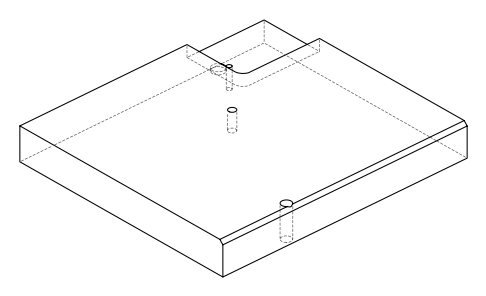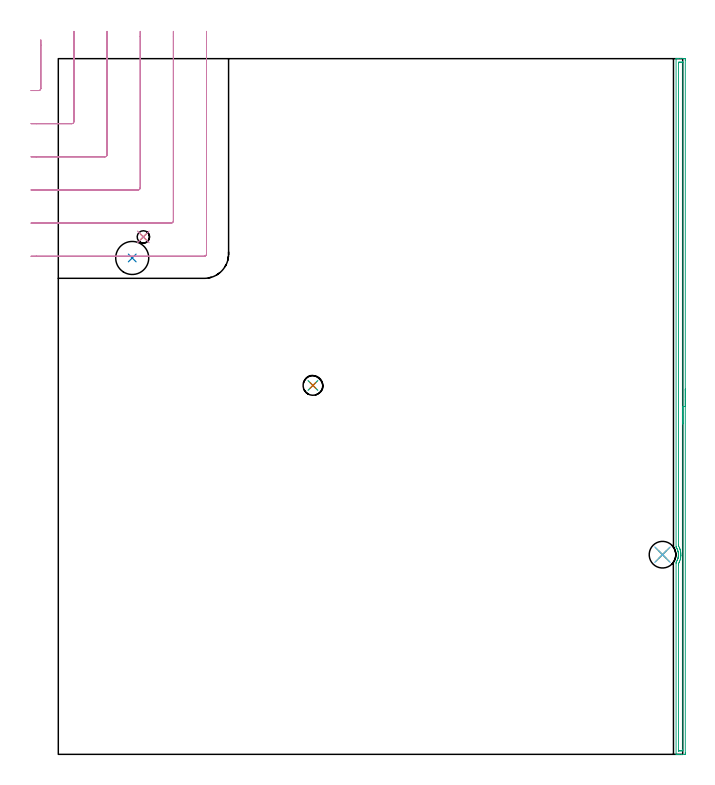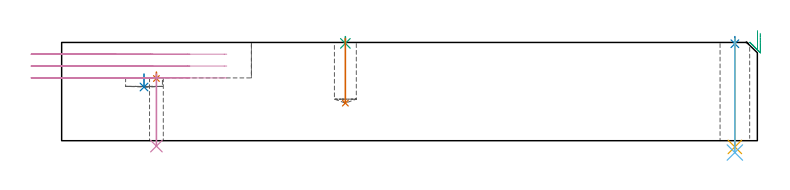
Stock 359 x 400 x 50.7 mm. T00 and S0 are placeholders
(PLAN: 10 operations, 7 tool changes, 12.7 min)
(1 SPOT_DRILL | STEP1HOLE | NXT0321_9005460120000 | 0.03 min | 1942 mm3)
(2 SPOT_DRILL_1 | STEP1HOLE_1 | NXT0321_9005460120000 | 0.03 min | 3 mm3)
(3 SPOT_DRILL_2 | STEP1POCKET | NXT0321_9005460120000 | 0.03 min | 1 mm3)
(4 DRILL_THROUGH_HOLE_INTO_CENTER | STEP1HOLE | NXT0301_042 | 0.15 min | 1292 mm3)
(5 DRILL_THROUGH_HOLE_INTO_CENTER_1 | STEP1HOLE_1 | NXT0301_065 | 0.23 min | 3497 mm3)
(6 DRILL_TO_ENLARGE_THROUGH_HOLE | STEP1HOLE_1 | UGT0301_283 | 0.24 min | 5802 mm3)
(7 DRILL_BLIND_HOLE_INTO_CENTER | STEP1POCKET | NXT0301_084 | 0.13 min | 2988 mm3)
(8 INDEXABLE_INSERT_DRILL_BLIND_HOLE_FROM_SOLID | STEP1POCKET_1 | NXT0302_009 | 0.03 min | 6306 mm3)
(9 AREA_MILL | FG_CHAMFER_SURFACE | UGT0205_001 | 6.6 min | 5615 mm3)
(10 MILL_CORNER_NOTCH_RECTANGULAR | CORNER_NOTCH_RECTANGULAR | UGT0201_109 | Follow Part, ap 6.35, ae 75% | 5.28 min | 218512 mm3)
(TOOL NXT0321_9005460120000 | NC Spot Drill, 142deg, 12mm, Carbide, Uncoated | D12 PA142 FL30 Z2)
(TOOL NXT0301_042 | Carbide Drill 7.1mm [860.1-0710-057A1-MM 2214] | D7.1 PA140 FL85 Z2)
(TOOL NXT0301_065 | Carbide Drill 9.4mm [860.1-0940-075A1-MM 2214] | D9.4 PA140 FL98 Z2)
(TOOL UGT0301_283 | Twist Drill 15.3 mm | D15.3 PA118 FL120 Z2)
(TOOL NXT0301_084 | Carbide Drill 11.3mm [860.1-1130-034A1-MM 2214] | D11.3 PA140 FL55 Z2)
(TOOL NXT0302_009 | Index. Insert Drill 19mm [880-D1900L25-05] | D19 PA176 FL95 Z2)
(TOOL UGT0205_001 | Chamfer Mill 20 x 3 x 45 deg. | D20 FL50 Z2)
(TOOL UGT0201_109 | End Mill 25.4 mm | D25.4 FL25 Z2)
(OP 1 SPOT_DRILL)
G17 G21 G94 G90
T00 M6
G54
G17 G0 G90 X48.9 Y297.5 S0 M3
G43 Z60.7 H0
G94 G81 G98 Z32.094 F250. R35.4
G80
M5
M2
(OP 2 SPOT_DRILL_1)
G17 G21 G94 G90
T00 M6
G54
G17 G0 G90 X347.4 Y114.8 S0 M3
G43 Z60.7 H0
G94 G81 G98 Z50.041 F250. R53.7
G80
M5
M2
(OP 3 SPOT_DRILL_2)
G17 G21 G94 G90
T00 M6
G54
G17 G0 G90 X146.4 Y212.1 S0 M3
G43 Z60.7 H0
G94 G81 G98 Z50.214 F250. R53.7
G80
M5
M2
(OP 4 DRILL_THROUGH_HOLE_INTO_CENTER)
G17 G21 G94 G90
T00 M6
G54
G17 G0 G90 X48.9 Y297.5 S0 M3
G43 Z60.7 H1
G94 G73 G98 Z-2.792 F250. Q7.038 R34.4
G80
M5
M2
(OP 5 DRILL_THROUGH_HOLE_INTO_CENTER_1)
G17 G21 G94 G90
T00 M6
G54
G17 G0 G90 X347.4 Y114.8 S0 M3
G43 Z60.7 H1
G94 G73 G98 Z-3.211 F250. Q8.985 R52.7
G80
M5
M2
(OP 6 DRILL_TO_ENLARGE_THROUGH_HOLE)
G17 G21 G94 G90
T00 M6
G54
G17 G0 G90 X347.4 Y114.8 S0 M3
G43 Z60.7 H0
G94 G73 G98 Z-6.097 F250. Q14.199 R52.7
G80
M5
M2
(OP 7 DRILL_BLIND_HOLE_INTO_CENTER)
G17 G21 G94 G90
T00 M6
G54
G17 G0 G90 X146.4 Y212.1 S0 M3
G43 Z60.7 H1
G94 G81 G98 Z19.4 F250. R52.7
G80
M5
M2
(OP 8 INDEXABLE_INSERT_DRILL_BLIND_HOLE_FROM_SOLID)
G17 G21 G94 G90
T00 M6
G54
G17 G0 G90 X42.5 Y285.4 S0 M3
G43 Z60.7 H1
G94 G81 G98 Z27.7 F250. R34.4
G80
M5
M2
(OP 9 AREA_MILL)
G17 G21 G94 G90
T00 M6
G54
G17 G0 G90 X360.5 Y210. S1061 M3
G43 Z60.7 H0
Z55.4
G94 G1 Y209.962 Z54.528 F250.
Y209.848 Z53.664
Y209.659 Z52.812
Y209.397 Z51.98
Y209.063 Z51.174
Y208.66 Z50.4
Y208.192 Z49.664
Y207.66 Z48.972
Y207.071 Z48.329
Y206.428 Z47.74
Y205.736 Z47.209
Y205. Z46.74
Y204.226 Z46.337
Y203.42 Z46.003
Y202.588 Z45.741
Y201.737 Z45.552
Y200.872 Z45.438
Y200. Z45.4
Y1.068
X360.499 Y0.628 Z45.401
X360.495 Y0.179 Z45.403
X360.491 Y0.01 Z45.405
X360.053 Y0. Z45.843
X358.291 Z47.604
X356.884 Z49.012
X356.528 Z49.367
X355.816 Z50.084
X355.562 Z50.338
X355.203 Y0.005 Z50.688
X355.2 Y0.181 Z50.7
Y109.701
X355.205 Y110.465 Z50.69
X355.286 Y110.595 Z50.61
X355.313 Y110.638 Z50.584
X355.484 Y110.929 Z50.414
X355.573 Y111.08 Z50.325
X355.812 Y111.531 Z50.088
X355.912 Y111.747 Z49.987
X356.052 Y112.106 Z49.845
X356.148 Y112.383 Z49.746
X356.163 Y112.425 Z49.732
X356.245 Y112.702 Z49.653
X356.281 Y112.83 Z49.614
X356.293 Y112.87 Z49.603
X356.396 Y113.318 Z49.501
X356.471 Y113.765 Z49.428
X356.495 Y113.993 Z49.404
X356.512 Y114.172 Z49.381
X356.517 Y114.212 Z49.378
X356.531 Y114.502 Z49.363
X356.538 Y114.671 Z49.353
X356.536 Y114.777
Y114.858 Z49.355
Y114.948 Z49.358
X356.534 Y115.066
Y115.106 Z49.36
X356.53 Y115.173 Z49.366
X356.528 Y115.208 Z49.369
X356.522 Y115.297 Z49.374
X356.516 Y115.408 Z49.384
X356.506 Y115.553 Z49.394
X356.448 Y115.999 Z49.452
X356.361 Y116.447 Z49.537
X356.258 Y116.854 Z49.639
X356.248 Y116.893 Z49.649
X356.105 Y117.342 Z49.793
X355.974 Y117.698 Z49.926
X355.941 Y117.787 Z49.959
X355.93 Y117.811 Z49.969
X355.912 Y117.854 Z49.987
X355.742 Y118.195 Z50.151
X355.706 Y118.271 Z50.19
X355.485 Y118.68 Z50.415
X355.257 Y119.054 Z50.641
X355.206 Y119.14 Z50.692
X355.2 Y119.536 Z50.7
Y399.819
X355.202 Y399.993 Z50.689
X355.203 Y399.995 Z50.688
X355.561 Y400. Z50.338
X355.816 Z50.084
X356.528 Z49.367
X357.766 Z48.131
X359.172 Z46.724
X359.79 Z46.106
X360.053 Y399.997 Z45.843
X360.491 Y399.99 Z45.405
X360.495 Y399.821 Z45.403
X360.499 Y399.372 Z45.401
X360.5 Y398.919 Z45.4
Y200.
X359.086 Z46.814
X359.085 Y2.504 Z46.815
X359.084 Y2.416 Z46.816
X359.079 Y2.022 Z46.821
X358.694 Y2.007 Z47.206
X358.291 Y2.002 Z47.609
X357.819 Y2. Z48.081
X357.409 Z48.491
X356.938 Z48.962
X356.713 Y2.001 Z49.187
X356.679 Y2.002 Z49.221
X356.644 Y2.006 Z49.256
X356.621 Y2.01 Z49.279
X356.62 Y2.038 Z49.28
X356.615 Y2.328 Z49.285
Y108.807
X356.619 Y109.609 Z49.281
X356.621 Y109.701 Z49.279
X356.885 Y110.233 Z49.015
X357.063 Y110.595 Z48.837
X357.127 Y110.738 Z48.773
X357.169 Y110.84 Z48.731
X357.416 Y111.489 Z48.484
X357.614 Y112.176 Z48.286
X357.663 Y112.383 Z48.237
X357.775 Y112.907 Z48.125
X357.836 Y113.278 Z48.064
X357.886 Y113.688 Z48.014
X357.928 Y114.172 Z47.972
X357.939 Y114.35 Z47.961
X357.946 Y114.521 Z47.954
X357.945 Y115.066 Z47.955
X357.928 Y115.433 Z47.972
X357.884 Y115.96 Z48.016
X357.821 Y116.436 Z48.079
X357.742 Y116.854 Z48.158
X357.57 Y117.585 Z48.33
X357.523 Y117.748 Z48.377
X357.409 Y118.106 Z48.491
X357.213 Y118.642 Z48.687
X357.074 Y118.982 Z48.826
X356.651 Y119.831 Z49.249
X356.621 Y119.892 Z49.279
X356.614 Y120.43 Z49.286
X356.615 Y397.496 Z49.285
X356.616 Y397.584 Z49.284
X356.621 Y397.978 Z49.279
X357.006 Y397.993 Z48.894
X357.409 Y397.998 Z48.491
X357.881 Y398. Z48.019
X358.291 Z47.609
X358.762 Z47.138
X358.987 Y397.999 Z46.913
X359.021 Y397.998 Z46.879
X359.056 Y397.994 Z46.844
X359.079 Y397.99 Z46.821
X359.08 Y397.962 Z46.82
X359.085 Y397.672 Z46.815
X359.086 Y200. Z46.814
Y199.128 Z46.852
Y198.264 Z46.966
Y197.412 Z47.155
Y196.58 Z47.417
Y195.774 Z47.751
Y195. Z48.154
Y194.264 Z48.623
Y193.572 Z49.154
Y192.929 Z49.743
Y192.34 Z50.386
Y191.809 Z51.078
Y191.34 Z51.814
Y190.937 Z52.588
Y190.603 Z53.394
Y190.341 Z54.226
Y190.152 Z55.078
Y190.038 Z55.943
Y190. Z56.814
G0 Z60.7
M5
M2
(OP 10 MILL_CORNER_NOTCH_RECTANGULAR)
G17 G21 G94 G90
T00 M6
G54
G17 G0 G90 X-15.7 Y381.65 S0 M3
G43 Z60.779 H0
Z44.652
G94 G1 X-12.7 F250.
X-11.313 F500.
G3 X-10.05 Y382.912 R1.27
G1 Y407.765
Y410.765 F250.
G0 Z60.779
X-15.7 Y362.6
Z44.652
G1 X-12.7
X7.737 F500.
G3 X9. Y363.863 R1.27
G1 Y412.7
Y415.7 F250.
G0 Z60.779
X-15.7 Y343.55
Z44.652
G1 X-12.7
X26.786 F500.
G3 X28.05 Y344.814 R1.27
G1 Y412.7
Y415.7 F250.
G0 Z60.779
X-15.7 Y324.5
Z44.652
G1 X-12.7
X45.836 F500.
G3 X47.1 Y325.764 R1.27
G1 Y412.7
Y415.7 F250.
G0 Z60.779
X-15.7 Y305.45
Z44.652
G1 X-12.7
X64.886 F500.
G3 X66.15 Y306.714 R1.27
G1 Y412.7
Y415.7 F250.
G0 Z60.779
X-15.7 Y286.4
Z44.652
G1 X-12.7
X83.9 F500.
G3 X85.2 Y287.7 R1.3
G1 Y412.7
Y415.7 F250.
G0 Z60.779
X-15.7 Y381.65
Z38.526
G1 X-12.7
X-11.313 F500.
G3 X-10.05 Y382.912 R1.27
G1 Y407.765
Y410.765 F250.
G0 Z60.779
X-15.7 Y362.6
Z38.526
G1 X-12.7
X7.737 F500.
G3 X9. Y363.863 R1.27
G1 Y412.7
Y415.7 F250.
G0 Z60.779
X-15.7 Y343.55
Z38.526
G1 X-12.7
X26.786 F500.
G3 X28.05 Y344.814 R1.27
G1 Y412.7
Y415.7 F250.
G0 Z60.779
X-15.7 Y324.5
Z38.526
G1 X-12.7
X45.836 F500.
G3 X47.1 Y325.764 R1.27
G1 Y412.7
Y415.7 F250.
G0 Z60.779
X-15.7 Y305.45
Z38.526
G1 X-12.7
X64.886 F500.
G3 X66.15 Y306.714 R1.27
G1 Y412.7
Y415.7 F250.
G0 Z60.779
X-15.7 Y286.4
Z38.526
G1 X-12.7
X83.9 F500.
G3 X85.2 Y287.7 R1.3
G1 Y412.7
Y415.7 F250.
G0 Z60.779
X-15.7 Y381.65
Z32.4
G1 X-12.7
X-11.313 F500.
G3 X-10.05 Y382.912 R1.27
G1 Y407.765
Y410.765 F250.
G0 Z60.779
X-15.7 Y362.6
Z32.4
G1 X-12.7
X7.737 F500.
G3 X9. Y363.863 R1.27
G1 Y412.7
Y415.7 F250.
G0 Z60.779
X-15.7 Y343.55
Z32.4
G1 X-12.7
X26.786 F500.
G3 X28.05 Y344.814 R1.27
G1 Y412.7
Y415.7 F250.
G0 Z60.779
X-15.7 Y324.5
Z32.4
G1 X-12.7
X45.836 F500.
G3 X47.1 Y325.764 R1.27
G1 Y412.7
Y415.7 F250.
G0 Z60.779
X-15.7 Y305.45
Z32.4
G1 X-12.7
X64.886 F500.
G3 X66.15 Y306.714 R1.27
G1 Y412.7
Y415.7 F250.
G0 Z60.779
X-15.7 Y286.4
Z32.4
G1 X-12.7
X83.9 F500.
G3 X85.2 Y287.7 R1.3
G1 Y412.7
Y415.7 F250.
G0 Z60.779
M5
M2
